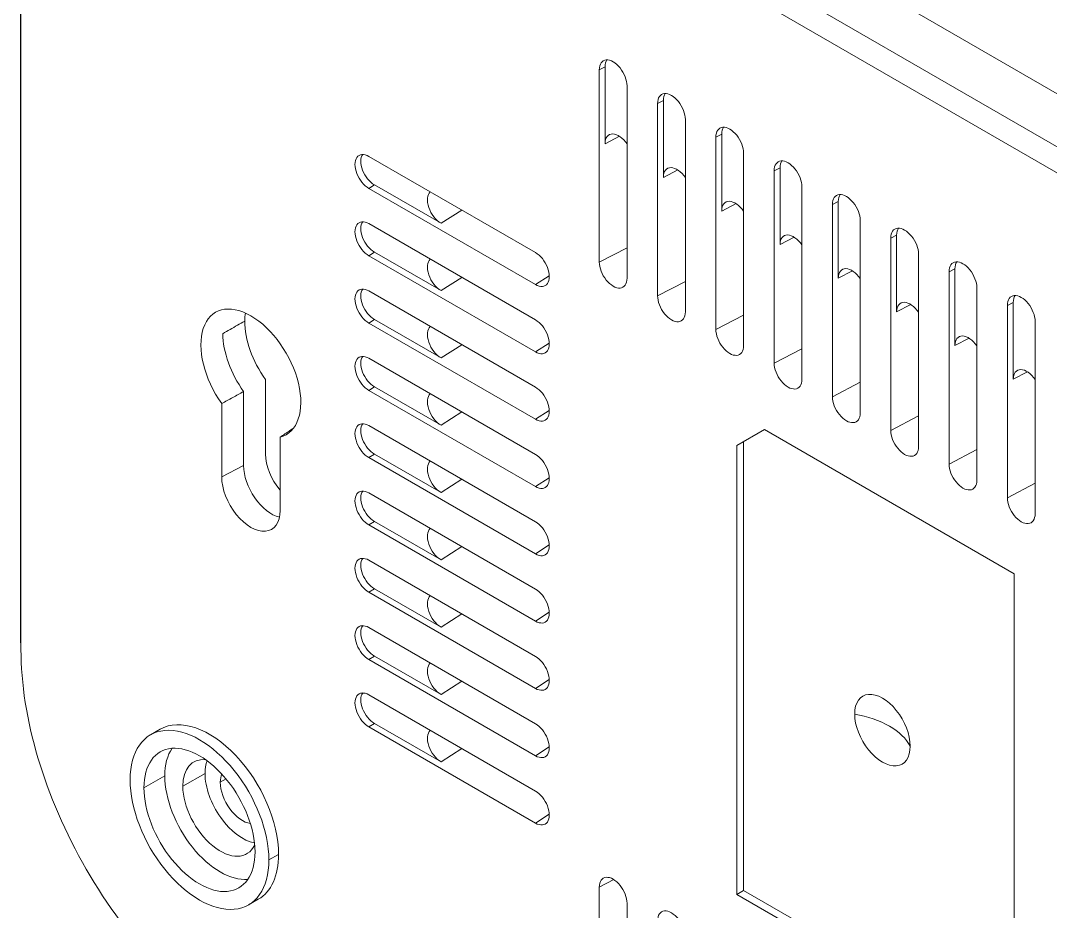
# Model space of a CAD drawing. Header units: millimetres. Extents: x -1304 to 1304, y -904 to 904.
# Drawn here: x -1207.7 to -1155.3, y 224.3 to 269.7 of the extents above; entities that cross this region are included whole.
import ezdxf

# ---------------------------------------------------------------- set-up
doc = ezdxf.new("R2010")
doc.units = ezdxf.units.MM
doc.header["$MEASUREMENT"] = 0
doc.layers.add('layer 1', color=7, linetype='Continuous')

msp = doc.modelspace()

# ---------------------------------------------------------------- linework, layer by layer
at = {"layer": 'layer 1', "color": 155, "lineweight": 18}
for points in [[(-1193.5155, 288.2272), (-1193.5155, 288.2272), (-1129.1688, 251.0766), (-1129.1688, 251.0766)], [(-1131.4319, 249.6787), (-1131.4319, 249.6787), (-1195.7786, 286.8293), (-1195.7786, 286.8293)], [(-1131.9972, 248.6763), (-1131.9972, 248.6763), (-1196.3439, 285.8269), (-1196.3439, 285.8269)], [(-1207.7204, 279.9347), (-1207.7204, 279.9347), (-1207.7204, 238.2934), (-1207.7204, 238.2934)], [(-1207.7003, 279.2703), (-1207.7003, 279.2703), (-1207.7003, 237.629), (-1207.7003, 237.629)], [(-1177.8489, 267.6662), (-1177.9114, 267.5795), (-1177.9443, 267.4587), (-1177.9443, 267.3163)], [(-1178.242, 257.3636), (-1178.242, 257.3636), (-1178.242, 267.1616), (-1178.242, 267.1616)], [(-1177.9443, 267.3163), (-1177.9443, 267.3163), (-1177.9443, 263.3971), (-1177.9443, 263.3971)], [(-1176.8278, 266.3451), (-1176.8278, 266.3451), (-1176.8278, 256.5471), (-1176.8278, 256.5471)], [(-1175.2721, 255.649), (-1175.2721, 255.649), (-1175.2721, 265.4469), (-1175.2721, 265.4469)], [(-1174.8791, 265.9516), (-1174.9415, 265.8649), (-1174.9745, 265.7441), (-1174.9745, 265.6017)], [(-1174.9745, 265.6017), (-1174.9745, 265.6017), (-1174.9745, 261.6825), (-1174.9745, 261.6825)], [(-1173.8579, 264.6304), (-1173.8579, 264.6304), (-1173.8579, 254.8325), (-1173.8579, 254.8325)], [(-1171.9092, 264.2369), (-1171.9717, 264.1502), (-1172.0046, 264.0294), (-1172.0046, 263.887)], [(-1172.0046, 263.887), (-1172.0046, 263.887), (-1172.0046, 259.9678), (-1172.0046, 259.9678)], [(-1172.3023, 253.9343), (-1172.3023, 253.9343), (-1172.3023, 263.7323), (-1172.3023, 263.7323)], [(-1170.8881, 262.9158), (-1170.8881, 262.9158), (-1170.8881, 253.1178), (-1170.8881, 253.1178)], [(-1189.98, 262.7525), (-1189.98, 262.7525), (-1181.4947, 257.8535), (-1181.4947, 257.8535)], [(-1168.9394, 262.5223), (-1169.0018, 262.4356), (-1169.0348, 262.3148), (-1169.0348, 262.1724)], [(-1169.3324, 252.2197), (-1169.3324, 252.2197), (-1169.3324, 262.0176), (-1169.3324, 262.0176)], [(-1169.0348, 262.1724), (-1169.0348, 262.1724), (-1169.0348, 258.2532), (-1169.0348, 258.2532)], [(-1189.6971, 261.2999), (-1189.6971, 261.2999), (-1186.303, 259.3403), (-1186.303, 259.3403)], [(-1181.4947, 256.2205), (-1181.4947, 256.2205), (-1189.98, 261.1195), (-1189.98, 261.1195)], [(-1167.9182, 261.2011), (-1167.9182, 261.2011), (-1167.9182, 251.4032), (-1167.9182, 251.4032)], [(-1165.9695, 260.8076), (-1166.032, 260.7209), (-1166.0649, 260.6001), (-1166.0649, 260.4577)], [(-1166.3626, 250.505), (-1166.3626, 250.505), (-1166.3626, 260.303), (-1166.3626, 260.303)], [(-1166.0649, 260.4577), (-1166.0649, 260.4577), (-1166.0649, 256.5386), (-1166.0649, 256.5386)], [(-1189.98, 259.3232), (-1189.98, 259.3232), (-1181.4947, 254.4242), (-1181.4947, 254.4242)], [(-1164.9484, 259.4865), (-1164.9484, 259.4865), (-1164.9484, 249.6885), (-1164.9484, 249.6885)], [(-1162.9997, 259.093), (-1163.0621, 259.0063), (-1163.0951, 258.8855), (-1163.0951, 258.7431)], [(-1163.0951, 258.7431), (-1163.0951, 258.7431), (-1163.0951, 254.8239), (-1163.0951, 254.8239)], [(-1163.3927, 248.7904), (-1163.3927, 248.7904), (-1163.3927, 258.5884), (-1163.3927, 258.5884)], [(-1181.4947, 252.7912), (-1181.4947, 252.7912), (-1189.98, 257.6902), (-1189.98, 257.6902)], [(-1189.6971, 257.8706), (-1189.6971, 257.8706), (-1186.303, 255.911), (-1186.303, 255.911)], [(-1161.9785, 257.7719), (-1161.9785, 257.7719), (-1161.9785, 247.9739), (-1161.9785, 247.9739)], [(-1160.0298, 257.3783), (-1160.0923, 257.2916), (-1160.1252, 257.1708), (-1160.1252, 257.0284)], [(-1160.4229, 247.0757), (-1160.4229, 247.0757), (-1160.4229, 256.8737), (-1160.4229, 256.8737)], [(-1160.1252, 257.0284), (-1160.1252, 257.0284), (-1160.1252, 253.1093), (-1160.1252, 253.1093)], [(-1159.0087, 256.0572), (-1159.0087, 256.0572), (-1159.0087, 246.2593), (-1159.0087, 246.2593)], [(-1189.98, 255.8939), (-1189.98, 255.8939), (-1181.4947, 250.9949), (-1181.4947, 250.9949)], [(-1157.06, 255.6637), (-1157.1224, 255.577), (-1157.1554, 255.4562), (-1157.1554, 255.3138)], [(-1157.4531, 245.3611), (-1157.4531, 245.3611), (-1157.4531, 255.1591), (-1157.4531, 255.1591)], [(-1157.1554, 255.3138), (-1157.1554, 255.3138), (-1157.1554, 251.3946), (-1157.1554, 251.3946)], [(-1196.2688, 254.7716), (-1196.2898, 254.6417), (-1196.3013, 254.5047), (-1196.3032, 254.3618)], [(-1189.6971, 254.4413), (-1189.6971, 254.4413), (-1186.303, 252.4817), (-1186.303, 252.4817)], [(-1196.3032, 254.3618), (-1196.3156, 253.4256), (-1195.9174, 252.308), (-1195.2428, 251.3862)], [(-1181.4947, 249.3619), (-1181.4947, 249.3619), (-1189.98, 254.2609), (-1189.98, 254.2609)], [(-1156.0388, 254.3426), (-1156.0388, 254.3426), (-1156.0388, 244.5446), (-1156.0388, 244.5446)], [(-1197.4196, 253.7175), (-1197.4136, 252.7841), (-1197.0185, 251.6868), (-1196.359, 250.7722)], [(-1189.98, 252.4646), (-1189.98, 252.4646), (-1181.4947, 247.5656), (-1181.4947, 247.5656)], [(-1195.2428, 251.3862), (-1195.2428, 251.3862), (-1195.2428, 247.5831), (-1195.2428, 247.5831)], [(-1196.359, 250.7722), (-1196.359, 250.7722), (-1196.359, 247.0028), (-1196.359, 247.0028)], [(-1181.4947, 245.9327), (-1181.4947, 245.9327), (-1189.98, 250.8316), (-1189.98, 250.8316)], [(-1189.6971, 251.012), (-1189.6971, 251.012), (-1186.303, 249.0525), (-1186.303, 249.0525)], [(-1197.4753, 250.1588), (-1197.4753, 250.1588), (-1197.4753, 246.4226), (-1197.4753, 246.4226)], [(-1189.98, 249.0353), (-1189.98, 249.0353), (-1181.4947, 244.1364), (-1181.4947, 244.1364)], [(-1171.2416, 248.0147), (-1171.2416, 248.0147), (-1169.8274, 248.8312), (-1169.8274, 248.8312)], [(-1157.0995, 241.4827), (-1157.0995, 241.4827), (-1169.8274, 248.8312), (-1169.8274, 248.8312)], [(-1194.5054, 244.7079), (-1194.5054, 244.7079), (-1194.5054, 248.4442), (-1194.5054, 248.4442)], [(-1170.8881, 248.2188), (-1170.8881, 248.2188), (-1170.8881, 225.3569), (-1170.8881, 225.3569)], [(-1171.2416, 248.0147), (-1171.2416, 248.0147), (-1171.2416, 225.1528), (-1171.2416, 225.1528)], [(-1195.2428, 247.5831), (-1195.2428, 246.9925), (-1194.9587, 246.2868), (-1194.5054, 245.7516)], [(-1181.4947, 242.5034), (-1181.4947, 242.5034), (-1189.98, 247.4023), (-1189.98, 247.4023)], [(-1189.6971, 247.5828), (-1189.6971, 247.5828), (-1186.303, 245.6232), (-1186.303, 245.6232)], [(-1189.98, 245.6061), (-1189.98, 245.6061), (-1181.4947, 240.7071), (-1181.4947, 240.7071)], [(-1181.4947, 239.0741), (-1181.4947, 239.0741), (-1189.98, 243.9731), (-1189.98, 243.9731)], [(-1189.6971, 244.1535), (-1189.6971, 244.1535), (-1186.303, 242.1939), (-1186.303, 242.1939)], [(-1189.98, 242.1768), (-1189.98, 242.1768), (-1181.4947, 237.2778), (-1181.4947, 237.2778)], [(-1157.0995, 216.9878), (-1157.0995, 216.9878), (-1157.0995, 241.4827), (-1157.0995, 241.4827)], [(-1181.4947, 235.6448), (-1181.4947, 235.6448), (-1189.98, 240.5438), (-1189.98, 240.5438)], [(-1189.6971, 240.7242), (-1189.6971, 240.7242), (-1186.303, 238.7646), (-1186.303, 238.7646)], [(-1189.98, 238.7475), (-1189.98, 238.7475), (-1181.4947, 233.8485), (-1181.4947, 233.8485)], [(-1207.7204, 238.2934), (-1207.7204, 238.127), (-1207.7178, 237.9591), (-1207.7125, 237.7898)], [(-1207.7125, 237.7899), (-1207.7125, 237.7899), (-1207.6928, 237.1502), (-1207.6928, 237.1502)], [(-1189.6971, 237.2949), (-1189.6971, 237.2949), (-1186.303, 235.3353), (-1186.303, 235.3353)], [(-1181.4947, 232.2155), (-1181.4947, 232.2155), (-1189.98, 237.1145), (-1189.98, 237.1145)], [(-1189.98, 235.3182), (-1189.98, 235.3182), (-1181.4947, 230.4192), (-1181.4947, 230.4192)], [(-1200.6117, 233.5654), (-1200.6117, 233.5654), (-1201.1067, 233.2797), (-1201.1067, 233.2797)], [(-1181.4947, 228.7862), (-1181.4947, 228.7862), (-1189.98, 233.6852), (-1189.98, 233.6852)], [(-1189.6971, 233.8656), (-1189.6971, 233.8656), (-1186.303, 231.906), (-1186.303, 231.906)], [(-1200.0047, 232.5958), (-1200.247, 232.2437), (-1200.3744, 231.7609), (-1200.3744, 231.1949)], [(-1198.3054, 232.023), (-1199.0034, 232.0766), (-1199.4552, 231.5427), (-1199.4552, 230.6642)], [(-1198.2236, 231.9643), (-1198.29, 231.7755), (-1198.3238, 231.557), (-1198.3238, 231.3174)], [(-1197.4732, 231.2874), (-1197.5213, 231.1678), (-1197.546, 231.0258), (-1197.546, 230.8683)], [(-1195.6117, 224.9052), (-1194.9487, 225.288), (-1194.5762, 226.1113), (-1194.5762, 227.1941)], [(-1178.242, 215.7223), (-1178.242, 215.7223), (-1178.242, 225.5202), (-1178.242, 225.5202)], [(-1171.2416, 225.1528), (-1171.2416, 225.1528), (-1170.8881, 225.3569), (-1170.8881, 225.3569)], [(-1171.2416, 225.1528), (-1171.2416, 225.1528), (-1157.0995, 216.9878), (-1157.0995, 216.9878)], [(-1170.8881, 225.3569), (-1170.8881, 225.3569), (-1157.0995, 217.3961), (-1157.0995, 217.3961)], [(-1196.1067, 224.6194), (-1196.1067, 224.6194), (-1195.6117, 224.9052), (-1195.6117, 224.9052)], [(-1176.8278, 224.7037), (-1176.8278, 224.7037), (-1176.8278, 214.9058), (-1176.8278, 214.9058)]]:
    msp.add_open_spline(points, degree=3, dxfattribs=at)
for points, knots in [([(-1176.8278, 266.3451), (-1176.8278, 266.6368), (-1176.9626, 266.9841), (-1177.1813, 267.2563), (-1177.4001, 267.5285), (-1177.6697, 267.6841), (-1177.8884, 267.6645), (-1178.1072, 267.645), (-1178.242, 267.4533), (-1178.242, 267.1616)], [0, 0, 0, 0, 0.3333333, 0.3333333, 0.3333333, 0.6666667, 0.6666667, 0.6666667, 1, 1, 1, 1]), ([(-1173.8579, 264.6304), (-1173.8579, 264.9221), (-1173.9927, 265.2695), (-1174.2115, 265.5417), (-1174.4303, 265.8138), (-1174.6998, 265.9694), (-1174.9186, 265.9499), (-1175.1374, 265.9304), (-1175.2721, 265.7386), (-1175.2721, 265.4469)], [0, 0, 0, 0, 0.3333333, 0.3333333, 0.3333333, 0.6666667, 0.6666667, 0.6666667, 1, 1, 1, 1]), ([(-1176.8278, 263.3842), (-1177.0366, 263.6917), (-1177.3194, 263.8884), (-1177.5566, 263.8911), (-1177.7939, 263.8939), (-1177.9443, 263.7022), (-1177.9443, 263.3971)], [0, 0, 0, 0, 0.5, 0.5, 0.5, 1, 1, 1, 1]), ([(-1170.8881, 262.9158), (-1170.8881, 263.2075), (-1171.0229, 263.5548), (-1171.2416, 263.827), (-1171.4604, 264.0992), (-1171.73, 264.2548), (-1171.9487, 264.2353), (-1172.1675, 264.2157), (-1172.3023, 264.024), (-1172.3023, 263.7323)], [0, 0, 0, 0, 0.3333333, 0.3333333, 0.3333333, 0.6666667, 0.6666667, 0.6666667, 1, 1, 1, 1]), ([(-1189.98, 262.7525), (-1190.2326, 262.8983), (-1190.466, 262.8775), (-1190.5923, 262.6978), (-1190.7186, 262.5181), (-1190.7186, 262.2068), (-1190.5923, 261.8813), (-1190.466, 261.5557), (-1190.2326, 261.2653), (-1189.98, 261.1195)], [0, 0, 0, 0, 0.3333333, 0.3333333, 0.3333333, 0.6666667, 0.6666667, 0.6666667, 1, 1, 1, 1]), ([(-1190.294, 262.8489), (-1190.4198, 262.6743), (-1190.4213, 262.3692), (-1190.298, 262.0491), (-1190.1747, 261.7291), (-1189.9454, 261.4432), (-1189.6971, 261.2999)], [0, 0, 0, 0, 0.5, 0.5, 0.5, 1, 1, 1, 1]), ([(-1167.9182, 261.2011), (-1167.9182, 261.4928), (-1168.053, 261.8402), (-1168.2718, 262.1124), (-1168.4906, 262.3845), (-1168.7601, 262.5402), (-1168.9789, 262.5206), (-1169.1977, 262.5011), (-1169.3324, 262.3093), (-1169.3324, 262.0176)], [0, 0, 0, 0, 0.3333333, 0.3333333, 0.3333333, 0.6666667, 0.6666667, 0.6666667, 1, 1, 1, 1]), ([(-1173.8579, 261.6695), (-1174.0667, 261.9771), (-1174.3495, 262.1737), (-1174.5868, 262.1765), (-1174.8241, 262.1792), (-1174.9745, 261.9876), (-1174.9745, 261.6825)], [0, 0, 0, 0, 0.5, 0.5, 0.5, 1, 1, 1, 1]), ([(-1186.8501, 260.9454), (-1187.012, 260.7978), (-1187.0409, 260.488), (-1186.9247, 260.1469), (-1186.8084, 259.8058), (-1186.5672, 259.4929), (-1186.303, 259.3403)], [0, 0, 0, 0, 0.5, 0.5, 0.5, 1, 1, 1, 1]), ([(-1164.9484, 259.4865), (-1164.9484, 259.7782), (-1165.0832, 260.1256), (-1165.3019, 260.3977), (-1165.5207, 260.6699), (-1165.7903, 260.8255), (-1166.009, 260.806), (-1166.2278, 260.7864), (-1166.3626, 260.5947), (-1166.3626, 260.303)], [0, 0, 0, 0, 0.3333333, 0.3333333, 0.3333333, 0.6666667, 0.6666667, 0.6666667, 1, 1, 1, 1]), ([(-1170.8881, 259.9549), (-1171.0969, 260.2624), (-1171.3797, 260.4591), (-1171.6169, 260.4619), (-1171.8542, 260.4646), (-1172.0046, 260.2729), (-1172.0046, 259.9678)], [0, 0, 0, 0, 0.5, 0.5, 0.5, 1, 1, 1, 1]), ([(-1189.98, 259.3232), (-1190.2326, 259.4691), (-1190.466, 259.4482), (-1190.5923, 259.2685), (-1190.7186, 259.0888), (-1190.7186, 258.7776), (-1190.5923, 258.452), (-1190.466, 258.1265), (-1190.2326, 257.8361), (-1189.98, 257.6902)], [0, 0, 0, 0, 0.3333333, 0.3333333, 0.3333333, 0.6666667, 0.6666667, 0.6666667, 1, 1, 1, 1]), ([(-1190.294, 259.4196), (-1190.4198, 259.245), (-1190.4213, 258.9399), (-1190.298, 258.6199), (-1190.1747, 258.2998), (-1189.9454, 258.014), (-1189.6971, 257.8706)], [0, 0, 0, 0, 0.5, 0.5, 0.5, 1, 1, 1, 1]), ([(-1167.9182, 258.2402), (-1168.127, 258.5478), (-1168.4098, 258.7445), (-1168.6471, 258.7472), (-1168.8844, 258.75), (-1169.0348, 258.5583), (-1169.0348, 258.2532)], [0, 0, 0, 0, 0.5, 0.5, 0.5, 1, 1, 1, 1]), ([(-1161.9785, 257.7719), (-1161.9785, 258.0636), (-1162.1133, 258.4109), (-1162.3321, 258.6831), (-1162.5509, 258.9553), (-1162.8204, 259.1109), (-1163.0392, 259.0913), (-1163.258, 259.0718), (-1163.3927, 258.8801), (-1163.3927, 258.5884)], [0, 0, 0, 0, 0.3333333, 0.3333333, 0.3333333, 0.6666667, 0.6666667, 0.6666667, 1, 1, 1, 1]), ([(-1181.4947, 256.2205), (-1181.2421, 256.0747), (-1181.0086, 256.0955), (-1180.8823, 256.2752), (-1180.756, 256.4549), (-1180.756, 256.7662), (-1180.8823, 257.0917), (-1181.0086, 257.4173), (-1181.2421, 257.7077), (-1181.4947, 257.8535)], [0, 0, 0, 0, 0.3333333, 0.3333333, 0.3333333, 0.6666667, 0.6666667, 0.6666667, 1, 1, 1, 1]), ([(-1186.8501, 257.5161), (-1187.012, 257.3685), (-1187.0409, 257.0587), (-1186.9247, 256.7176), (-1186.8084, 256.3765), (-1186.5672, 256.0636), (-1186.303, 255.911)], [0, 0, 0, 0, 0.5, 0.5, 0.5, 1, 1, 1, 1]), ([(-1178.242, 257.3636), (-1178.242, 257.0719), (-1178.1072, 256.7245), (-1177.8884, 256.4524), (-1177.6697, 256.1802), (-1177.4001, 256.0246), (-1177.1813, 256.0441), (-1176.9626, 256.0637), (-1176.8278, 256.2554), (-1176.8278, 256.5471)], [0, 0, 0, 0, 0.3333333, 0.3333333, 0.3333333, 0.6666667, 0.6666667, 0.6666667, 1, 1, 1, 1]), ([(-1159.0087, 256.0572), (-1159.0087, 256.3489), (-1159.1435, 256.6963), (-1159.3622, 256.9684), (-1159.581, 257.2406), (-1159.8506, 257.3962), (-1160.0693, 257.3767), (-1160.2881, 257.3571), (-1160.4229, 257.1654), (-1160.4229, 256.8737)], [0, 0, 0, 0, 0.3333333, 0.3333333, 0.3333333, 0.6666667, 0.6666667, 0.6666667, 1, 1, 1, 1]), ([(-1164.9484, 256.5256), (-1165.1572, 256.8331), (-1165.44, 257.0298), (-1165.6772, 257.0326), (-1165.9145, 257.0353), (-1166.0649, 256.8437), (-1166.0649, 256.5386)], [0, 0, 0, 0, 0.5, 0.5, 0.5, 1, 1, 1, 1]), ([(-1189.98, 255.8939), (-1190.2326, 256.0398), (-1190.466, 256.0189), (-1190.5923, 255.8392), (-1190.7186, 255.6595), (-1190.7186, 255.3483), (-1190.5923, 255.0227), (-1190.466, 254.6972), (-1190.2326, 254.4068), (-1189.98, 254.2609)], [0, 0, 0, 0, 0.3333333, 0.3333333, 0.3333333, 0.6666667, 0.6666667, 0.6666667, 1, 1, 1, 1]), ([(-1190.294, 255.9903), (-1190.4198, 255.8157), (-1190.4213, 255.5106), (-1190.298, 255.1906), (-1190.1747, 254.8706), (-1189.9454, 254.5847), (-1189.6971, 254.4413)], [0, 0, 0, 0, 0.5, 0.5, 0.5, 1, 1, 1, 1]), ([(-1175.2721, 255.649), (-1175.2721, 255.3573), (-1175.1374, 255.0099), (-1174.9186, 254.7377), (-1174.6998, 254.4656), (-1174.4303, 254.3099), (-1174.2115, 254.3295), (-1173.9927, 254.349), (-1173.8579, 254.5408), (-1173.8579, 254.8325)], [0, 0, 0, 0, 0.3333333, 0.3333333, 0.3333333, 0.6666667, 0.6666667, 0.6666667, 1, 1, 1, 1]), ([(-1156.0388, 254.3426), (-1156.0388, 254.6343), (-1156.1736, 254.9816), (-1156.3924, 255.2538), (-1156.6112, 255.526), (-1156.8807, 255.6816), (-1157.0995, 255.662), (-1157.3183, 255.6425), (-1157.4531, 255.4508), (-1157.4531, 255.1591)], [0, 0, 0, 0, 0.3333333, 0.3333333, 0.3333333, 0.6666667, 0.6666667, 0.6666667, 1, 1, 1, 1]), ([(-1194.5054, 248.4442), (-1193.6076, 248.6704), (-1193.2285, 249.78), (-1193.5672, 251.1906), (-1193.9059, 252.6011), (-1194.885, 253.9901), (-1195.9904, 254.6283), (-1197.0958, 255.2665), (-1198.0748, 255.0081), (-1198.4135, 253.9886), (-1198.7522, 252.9691), (-1198.3731, 251.4217), (-1197.4753, 250.1588)], [0, 0, 0, 0, 0.25, 0.25, 0.25, 0.5, 0.5, 0.5, 0.75, 0.75, 0.75, 1, 1, 1, 1]), ([(-1161.9785, 254.811), (-1162.1873, 255.1185), (-1162.4701, 255.3152), (-1162.7074, 255.3179), (-1162.9447, 255.3207), (-1163.0951, 255.129), (-1163.0951, 254.8239)], [0, 0, 0, 0, 0.5, 0.5, 0.5, 1, 1, 1, 1]), ([(-1196.3032, 254.3618), (-1196.4261, 254.291), (-1196.5493, 254.2199), (-1196.673, 254.1486), (-1196.7966, 254.0772), (-1196.9207, 254.0056), (-1197.0451, 253.9338), (-1197.1696, 253.8619), (-1197.2944, 253.7898), (-1197.4196, 253.7175)], [0, 0, 0, 0, 0.3333333, 0.3333333, 0.3333333, 0.6666667, 0.6666667, 0.6666667, 1, 1, 1, 1]), ([(-1186.8501, 254.0868), (-1187.012, 253.9392), (-1187.0409, 253.6294), (-1186.9247, 253.2883), (-1186.8084, 252.9472), (-1186.5672, 252.6343), (-1186.303, 252.4817)], [0, 0, 0, 0, 0.5, 0.5, 0.5, 1, 1, 1, 1]), ([(-1181.4947, 252.7912), (-1181.2421, 252.6454), (-1181.0086, 252.6662), (-1180.8823, 252.8459), (-1180.756, 253.0256), (-1180.756, 253.3369), (-1180.8823, 253.6624), (-1181.0086, 253.988), (-1181.2421, 254.2784), (-1181.4947, 254.4242)], [0, 0, 0, 0, 0.3333333, 0.3333333, 0.3333333, 0.6666667, 0.6666667, 0.6666667, 1, 1, 1, 1]), ([(-1172.3023, 253.9343), (-1172.3023, 253.6426), (-1172.1675, 253.2953), (-1171.9487, 253.0231), (-1171.73, 252.7509), (-1171.4604, 252.5953), (-1171.2416, 252.6148), (-1171.0229, 252.6344), (-1170.8881, 252.8261), (-1170.8881, 253.1178)], [0, 0, 0, 0, 0.3333333, 0.3333333, 0.3333333, 0.6666667, 0.6666667, 0.6666667, 1, 1, 1, 1]), ([(-1159.0087, 253.0963), (-1159.2175, 253.4038), (-1159.5003, 253.6005), (-1159.7375, 253.6033), (-1159.9748, 253.606), (-1160.1252, 253.4144), (-1160.1252, 253.1093)], [0, 0, 0, 0, 0.5, 0.5, 0.5, 1, 1, 1, 1]), ([(-1189.98, 252.4646), (-1190.2326, 252.6105), (-1190.466, 252.5896), (-1190.5923, 252.4099), (-1190.7186, 252.2302), (-1190.7186, 251.919), (-1190.5923, 251.5934), (-1190.466, 251.2679), (-1190.2326, 250.9775), (-1189.98, 250.8316)], [0, 0, 0, 0, 0.3333333, 0.3333333, 0.3333333, 0.6666667, 0.6666667, 0.6666667, 1, 1, 1, 1]), ([(-1190.294, 252.561), (-1190.4198, 252.3864), (-1190.4213, 252.0813), (-1190.298, 251.7613), (-1190.1747, 251.4413), (-1189.9454, 251.1554), (-1189.6971, 251.012)], [0, 0, 0, 0, 0.5, 0.5, 0.5, 1, 1, 1, 1]), ([(-1169.3324, 252.2197), (-1169.3324, 251.928), (-1169.1977, 251.5806), (-1168.9789, 251.3084), (-1168.7601, 251.0363), (-1168.4906, 250.8807), (-1168.2718, 250.9002), (-1168.053, 250.9197), (-1167.9182, 251.1115), (-1167.9182, 251.4032)], [0, 0, 0, 0, 0.3333333, 0.3333333, 0.3333333, 0.6666667, 0.6666667, 0.6666667, 1, 1, 1, 1]), ([(-1156.0389, 251.3817), (-1156.2476, 251.6892), (-1156.5304, 251.8859), (-1156.7677, 251.8886), (-1157.005, 251.8914), (-1157.1554, 251.6997), (-1157.1554, 251.3946)], [0, 0, 0, 0, 0.5, 0.5, 0.5, 1, 1, 1, 1]), ([(-1197.4753, 250.1588), (-1197.2881, 250.2617), (-1197.1014, 250.3642), (-1196.9154, 250.4664), (-1196.7294, 250.5687), (-1196.5439, 250.6706), (-1196.359, 250.7722)], [0, 0, 0, 0, 0.5, 0.5, 0.5, 1, 1, 1, 1]), ([(-1181.4947, 249.3619), (-1181.2421, 249.2161), (-1181.0086, 249.2369), (-1180.8823, 249.4166), (-1180.756, 249.5963), (-1180.756, 249.9076), (-1180.8823, 250.2331), (-1181.0086, 250.5587), (-1181.2421, 250.8491), (-1181.4947, 250.9949)], [0, 0, 0, 0, 0.3333333, 0.3333333, 0.3333333, 0.6666667, 0.6666667, 0.6666667, 1, 1, 1, 1]), ([(-1186.8501, 250.6576), (-1187.012, 250.51), (-1187.0409, 250.2002), (-1186.9247, 249.859), (-1186.8084, 249.5179), (-1186.5672, 249.205), (-1186.303, 249.0525)], [0, 0, 0, 0, 0.5, 0.5, 0.5, 1, 1, 1, 1]), ([(-1166.3626, 250.505), (-1166.3626, 250.2133), (-1166.2278, 249.866), (-1166.009, 249.5938), (-1165.7903, 249.3216), (-1165.5207, 249.166), (-1165.3019, 249.1856), (-1165.0832, 249.2051), (-1164.9484, 249.3968), (-1164.9484, 249.6885)], [0, 0, 0, 0, 0.3333333, 0.3333333, 0.3333333, 0.6666667, 0.6666667, 0.6666667, 1, 1, 1, 1]), ([(-1194.5054, 248.4442), (-1194.3369, 248.5578), (-1194.1688, 248.6711), (-1194.0013, 248.784), (-1193.9389, 248.826), (-1193.8767, 248.868), (-1193.8144, 248.91)], [0, 0, 0, 0, 0.5, 0.5, 0.5, 1, 1, 1, 1]), ([(-1189.98, 249.0353), (-1190.2326, 249.1812), (-1190.466, 249.1603), (-1190.5923, 248.9806), (-1190.7186, 248.8009), (-1190.7186, 248.4897), (-1190.5923, 248.1641), (-1190.466, 247.8386), (-1190.2326, 247.5482), (-1189.98, 247.4023)], [0, 0, 0, 0, 0.3333333, 0.3333333, 0.3333333, 0.6666667, 0.6666667, 0.6666667, 1, 1, 1, 1]), ([(-1190.294, 249.1317), (-1190.4198, 248.9572), (-1190.4213, 248.652), (-1190.298, 248.332), (-1190.1747, 248.012), (-1189.9454, 247.7261), (-1189.6971, 247.5828)], [0, 0, 0, 0, 0.5, 0.5, 0.5, 1, 1, 1, 1]), ([(-1163.3927, 248.7904), (-1163.3927, 248.4987), (-1163.258, 248.1513), (-1163.0392, 247.8792), (-1162.8204, 247.607), (-1162.5509, 247.4514), (-1162.3321, 247.4709), (-1162.1133, 247.4905), (-1161.9785, 247.6822), (-1161.9785, 247.9739)], [0, 0, 0, 0, 0.3333333, 0.3333333, 0.3333333, 0.6666667, 0.6666667, 0.6666667, 1, 1, 1, 1]), ([(-1186.8501, 247.2283), (-1187.012, 247.0807), (-1187.0409, 246.7709), (-1186.9247, 246.4298), (-1186.8084, 246.0887), (-1186.5672, 245.7757), (-1186.303, 245.6232)], [0, 0, 0, 0, 0.5, 0.5, 0.5, 1, 1, 1, 1]), ([(-1181.4947, 245.9327), (-1181.2421, 245.7868), (-1181.0086, 245.8077), (-1180.8823, 245.9873), (-1180.756, 246.167), (-1180.756, 246.4783), (-1180.8823, 246.8038), (-1181.0086, 247.1294), (-1181.2421, 247.4198), (-1181.4947, 247.5656)], [0, 0, 0, 0, 0.3333333, 0.3333333, 0.3333333, 0.6666667, 0.6666667, 0.6666667, 1, 1, 1, 1]), ([(-1196.359, 247.0028), (-1196.359, 246.4854), (-1196.1489, 245.8765), (-1195.7913, 245.3581), (-1195.4337, 244.8398), (-1194.9702, 244.4719), (-1194.5391, 244.3645)], [0, 0, 0, 0, 0.5, 0.5, 0.5, 1, 1, 1, 1]), ([(-1160.4229, 247.0757), (-1160.4229, 246.784), (-1160.2881, 246.4367), (-1160.0693, 246.1645), (-1159.8506, 245.8924), (-1159.581, 245.7367), (-1159.3622, 245.7563), (-1159.1435, 245.7758), (-1159.0087, 245.9675), (-1159.0087, 246.2593)], [0, 0, 0, 0, 0.3333333, 0.3333333, 0.3333333, 0.6666667, 0.6666667, 0.6666667, 1, 1, 1, 1]), ([(-1197.4753, 246.4226), (-1197.4753, 245.81), (-1197.1923, 245.0805), (-1196.7328, 244.509), (-1196.2734, 243.9374), (-1195.7073, 243.6106), (-1195.2479, 243.6516), (-1194.7885, 243.6927), (-1194.5054, 244.0953), (-1194.5054, 244.7079)], [0, 0, 0, 0, 0.3333333, 0.3333333, 0.3333333, 0.6666667, 0.6666667, 0.6666667, 1, 1, 1, 1]), ([(-1189.98, 245.6061), (-1190.2326, 245.7519), (-1190.466, 245.7311), (-1190.5923, 245.5514), (-1190.7186, 245.3717), (-1190.7186, 245.0604), (-1190.5923, 244.7349), (-1190.466, 244.4093), (-1190.2326, 244.1189), (-1189.98, 243.9731)], [0, 0, 0, 0, 0.3333333, 0.3333333, 0.3333333, 0.6666667, 0.6666667, 0.6666667, 1, 1, 1, 1]), ([(-1190.294, 245.7024), (-1190.4198, 245.5279), (-1190.4213, 245.2227), (-1190.298, 244.9027), (-1190.1747, 244.5827), (-1189.9454, 244.2968), (-1189.6971, 244.1535)], [0, 0, 0, 0, 0.5, 0.5, 0.5, 1, 1, 1, 1]), ([(-1157.4531, 245.3611), (-1157.4531, 245.0694), (-1157.3183, 244.722), (-1157.0995, 244.4499), (-1156.8807, 244.1777), (-1156.6112, 244.0221), (-1156.3924, 244.0416), (-1156.1736, 244.0612), (-1156.0388, 244.2529), (-1156.0388, 244.5446)], [0, 0, 0, 0, 0.3333333, 0.3333333, 0.3333333, 0.6666667, 0.6666667, 0.6666667, 1, 1, 1, 1]), ([(-1181.4947, 242.5034), (-1181.2421, 242.3575), (-1181.0086, 242.3784), (-1180.8823, 242.5581), (-1180.756, 242.7378), (-1180.756, 243.049), (-1180.8823, 243.3746), (-1181.0086, 243.7001), (-1181.2421, 243.9905), (-1181.4947, 244.1364)], [0, 0, 0, 0, 0.3333333, 0.3333333, 0.3333333, 0.6666667, 0.6666667, 0.6666667, 1, 1, 1, 1]), ([(-1186.8501, 243.799), (-1187.012, 243.6514), (-1187.0409, 243.3416), (-1186.9247, 243.0005), (-1186.8084, 242.6594), (-1186.5672, 242.3464), (-1186.303, 242.1939)], [0, 0, 0, 0, 0.5, 0.5, 0.5, 1, 1, 1, 1]), ([(-1189.98, 242.1768), (-1190.2326, 242.3226), (-1190.466, 242.3018), (-1190.5923, 242.1221), (-1190.7186, 241.9424), (-1190.7186, 241.6311), (-1190.5923, 241.3056), (-1190.466, 240.98), (-1190.2326, 240.6896), (-1189.98, 240.5438)], [0, 0, 0, 0, 0.3333333, 0.3333333, 0.3333333, 0.6666667, 0.6666667, 0.6666667, 1, 1, 1, 1]), ([(-1190.294, 242.2731), (-1190.4198, 242.0986), (-1190.4213, 241.7934), (-1190.298, 241.4734), (-1190.1747, 241.1534), (-1189.9454, 240.8675), (-1189.6971, 240.7242)], [0, 0, 0, 0, 0.5, 0.5, 0.5, 1, 1, 1, 1]), ([(-1186.8501, 240.3697), (-1187.012, 240.2221), (-1187.0409, 239.9123), (-1186.9247, 239.5712), (-1186.8084, 239.2301), (-1186.5672, 238.9172), (-1186.303, 238.7646)], [0, 0, 0, 0, 0.5, 0.5, 0.5, 1, 1, 1, 1]), ([(-1181.4947, 239.0741), (-1181.2421, 238.9282), (-1181.0086, 238.9491), (-1180.8823, 239.1288), (-1180.756, 239.3085), (-1180.756, 239.6197), (-1180.8823, 239.9453), (-1181.0086, 240.2708), (-1181.2421, 240.5612), (-1181.4947, 240.7071)], [0, 0, 0, 0, 0.3333333, 0.3333333, 0.3333333, 0.6666667, 0.6666667, 0.6666667, 1, 1, 1, 1]), ([(-1189.98, 238.7475), (-1190.2326, 238.8933), (-1190.466, 238.8725), (-1190.5923, 238.6928), (-1190.7186, 238.5131), (-1190.7186, 238.2018), (-1190.5923, 237.8763), (-1190.466, 237.5507), (-1190.2326, 237.2603), (-1189.98, 237.1145)], [0, 0, 0, 0, 0.3333333, 0.3333333, 0.3333333, 0.6666667, 0.6666667, 0.6666667, 1, 1, 1, 1]), ([(-1190.294, 238.8439), (-1190.4198, 238.6693), (-1190.4213, 238.3642), (-1190.298, 238.0441), (-1190.1747, 237.7241), (-1189.9454, 237.4382), (-1189.6971, 237.2949)], [0, 0, 0, 0, 0.5, 0.5, 0.5, 1, 1, 1, 1]), ([(-1207.7003, 237.629), (-1207.7003, 234.1512), (-1206.5038, 230.125), (-1204.3741, 226.4362), (-1202.2443, 222.7474), (-1199.3558, 219.6981), (-1196.3439, 217.9592)], [0, 0, 0, 0, 0.5, 0.5, 0.5, 1, 1, 1, 1]), ([(-1181.4947, 235.6448), (-1181.2421, 235.4989), (-1181.0086, 235.5198), (-1180.8823, 235.6995), (-1180.756, 235.8792), (-1180.756, 236.1904), (-1180.8823, 236.516), (-1181.0086, 236.8415), (-1181.2421, 237.1319), (-1181.4947, 237.2778)], [0, 0, 0, 0, 0.3333333, 0.3333333, 0.3333333, 0.6666667, 0.6666667, 0.6666667, 1, 1, 1, 1]), ([(-1186.8501, 236.9404), (-1187.012, 236.7928), (-1187.0409, 236.483), (-1186.9247, 236.1419), (-1186.8084, 235.8008), (-1186.5672, 235.4879), (-1186.303, 235.3353)], [0, 0, 0, 0, 0.5, 0.5, 0.5, 1, 1, 1, 1]), ([(-1189.98, 235.3182), (-1190.2326, 235.4641), (-1190.466, 235.4432), (-1190.5923, 235.2635), (-1190.7186, 235.0838), (-1190.7186, 234.7726), (-1190.5923, 234.447), (-1190.466, 234.1215), (-1190.2326, 233.8311), (-1189.98, 233.6852)], [0, 0, 0, 0, 0.3333333, 0.3333333, 0.3333333, 0.6666667, 0.6666667, 0.6666667, 1, 1, 1, 1]), ([(-1190.294, 235.4146), (-1190.4198, 235.24), (-1190.4213, 234.9349), (-1190.298, 234.6149), (-1190.1747, 234.2948), (-1189.9454, 234.009), (-1189.6971, 233.8656)], [0, 0, 0, 0, 0.5, 0.5, 0.5, 1, 1, 1, 1]), ([(-1162.4028, 232.7054), (-1162.4028, 233.2888), (-1162.6723, 233.9835), (-1163.1099, 234.5279), (-1163.5475, 235.0722), (-1164.0866, 235.3834), (-1164.5241, 235.3444), (-1164.9617, 235.3053), (-1165.2312, 234.9218), (-1165.2312, 234.3384)], [0, 0, 0, 0, 0.3333333, 0.3333333, 0.3333333, 0.6666667, 0.6666667, 0.6666667, 1, 1, 1, 1]), ([(-1194.5762, 227.1941), (-1194.5762, 228.8453), (-1195.4376, 230.8312), (-1196.7587, 232.2259), (-1198.0798, 233.6205), (-1199.6005, 234.1492), (-1200.6117, 233.5654)], [0, 0, 0, 0, 0.5, 0.5, 0.5, 1, 1, 1, 1]), ([(-1165.2312, 234.3384), (-1165.2312, 233.755), (-1164.9617, 233.0603), (-1164.5241, 232.5159), (-1164.0866, 231.9716), (-1163.5475, 231.6604), (-1163.1099, 231.6994), (-1162.6723, 231.7385), (-1162.4028, 232.122), (-1162.4028, 232.7054)], [0, 0, 0, 0, 0.3333333, 0.3333333, 0.3333333, 0.6666667, 0.6666667, 0.6666667, 1, 1, 1, 1]), ([(-1195.0711, 226.9083), (-1195.0711, 228.3668), (-1195.745, 230.1036), (-1196.8389, 231.4644), (-1197.9328, 232.8253), (-1199.2805, 233.6034), (-1200.3744, 233.5057), (-1201.4683, 233.408), (-1202.1422, 232.4493), (-1202.1422, 230.9908)], [0, 0, 0, 0, 0.3333333, 0.3333333, 0.3333333, 0.6666667, 0.6666667, 0.6666667, 1, 1, 1, 1]), ([(-1186.8501, 233.5111), (-1187.012, 233.3635), (-1187.0409, 233.0537), (-1186.9247, 232.7126), (-1186.8084, 232.3715), (-1186.5672, 232.0586), (-1186.303, 231.906)], [0, 0, 0, 0, 0.5, 0.5, 0.5, 1, 1, 1, 1]), ([(-1181.4947, 232.2155), (-1181.2421, 232.0697), (-1181.0086, 232.0905), (-1180.8823, 232.2702), (-1180.756, 232.4499), (-1180.756, 232.7612), (-1180.8823, 233.0867), (-1181.0086, 233.4123), (-1181.2421, 233.7027), (-1181.4947, 233.8485)], [0, 0, 0, 0, 0.3333333, 0.3333333, 0.3333333, 0.6666667, 0.6666667, 0.6666667, 1, 1, 1, 1]), ([(-1195.7782, 227.3165), (-1195.7782, 228.4834), (-1196.3173, 229.8728), (-1197.1925, 230.9615), (-1198.0676, 232.0501), (-1199.1458, 232.6726), (-1200.0209, 232.5944), (-1200.896, 232.5163), (-1201.4351, 231.7493), (-1201.4351, 230.5825)], [0, 0, 0, 0, 0.3333333, 0.3333333, 0.3333333, 0.6666667, 0.6666667, 0.6666667, 1, 1, 1, 1]), ([(-1202.1422, 230.9908), (-1202.1422, 229.5322), (-1201.4683, 227.7954), (-1200.3744, 226.4346), (-1199.2805, 225.0738), (-1197.9328, 224.2957), (-1196.8389, 224.3934), (-1195.745, 224.4911), (-1195.0711, 225.4498), (-1195.0711, 226.9083)], [0, 0, 0, 0, 0.3333333, 0.3333333, 0.3333333, 0.6666667, 0.6666667, 0.6666667, 1, 1, 1, 1]), ([(-1200.3744, 231.1949), (-1200.3744, 230.0319), (-1199.8389, 228.6475), (-1198.9683, 227.56), (-1198.0977, 226.4726), (-1197.0236, 225.8463), (-1196.148, 225.9156)], [0, 0, 0, 0, 0.5, 0.5, 0.5, 1, 1, 1, 1]), ([(-1198.3238, 231.3174), (-1198.3238, 230.6073), (-1198.0277, 229.7698), (-1197.5282, 229.0673), (-1197.0287, 228.3648), (-1196.387, 227.8833), (-1195.8044, 227.7739)], [0, 0, 0, 0, 0.5, 0.5, 0.5, 1, 1, 1, 1]), ([(-1197.546, 230.8683), (-1197.546, 230.4394), (-1197.3637, 229.9325), (-1197.0581, 229.5121), (-1196.7526, 229.0918), (-1196.3628, 228.8115), (-1196.0153, 228.7622)], [0, 0, 0, 0, 0.5, 0.5, 0.5, 1, 1, 1, 1]), ([(-1201.4351, 230.5825), (-1201.4351, 229.4157), (-1200.896, 228.0263), (-1200.0209, 226.9376), (-1199.1458, 225.8489), (-1198.0676, 225.2264), (-1197.1925, 225.3046), (-1196.3173, 225.3828), (-1195.7782, 226.1497), (-1195.7782, 227.3165)], [0, 0, 0, 0, 0.3333333, 0.3333333, 0.3333333, 0.6666667, 0.6666667, 0.6666667, 1, 1, 1, 1]), ([(-1199.4552, 230.6642), (-1199.4552, 229.6192), (-1198.8199, 228.351), (-1197.9338, 227.6272), (-1197.0477, 226.9034), (-1196.1543, 226.9228), (-1195.7944, 227.6737)], [0, 0, 0, 0, 0.5, 0.5, 0.5, 1, 1, 1, 1]), ([(-1181.4947, 228.7862), (-1181.2421, 228.6404), (-1181.0086, 228.6612), (-1180.8823, 228.8409), (-1180.756, 229.0206), (-1180.756, 229.3319), (-1180.8823, 229.6574), (-1181.0086, 229.983), (-1181.2421, 230.2734), (-1181.4947, 230.4192)], [0, 0, 0, 0, 0.3333333, 0.3333333, 0.3333333, 0.6666667, 0.6666667, 0.6666667, 1, 1, 1, 1]), ([(-1176.8278, 224.7037), (-1176.8278, 224.9954), (-1176.9626, 225.3428), (-1177.1813, 225.615), (-1177.4001, 225.8871), (-1177.6697, 226.0428), (-1177.8884, 226.0232), (-1178.1072, 226.0037), (-1178.242, 225.8119), (-1178.242, 225.5202)], [0, 0, 0, 0, 0.3333333, 0.3333333, 0.3333333, 0.6666667, 0.6666667, 0.6666667, 1, 1, 1, 1]), ([(-1173.8579, 222.9891), (-1173.8579, 223.2808), (-1173.9927, 223.6282), (-1174.2115, 223.9003), (-1174.4303, 224.1725), (-1174.6998, 224.3281), (-1174.9186, 224.3086), (-1175.1374, 224.289), (-1175.2721, 224.0973), (-1175.2721, 223.8056)], [0, 0, 0, 0, 0.3333333, 0.3333333, 0.3333333, 0.6666667, 0.6666667, 0.6666667, 1, 1, 1, 1])]:
    msp.add_open_spline(points, degree=3, knots=knots, dxfattribs=at)
at = {"layer": 'layer 1', "color": 155, "lineweight": 13}
for points in [[(-1178.242, 267.1616), (-1178.242, 267.1616), (-1177.9443, 267.3163), (-1177.9443, 267.3163)], [(-1175.2721, 265.4469), (-1175.2721, 265.4469), (-1174.9745, 265.6017), (-1174.9745, 265.6017)], [(-1172.3023, 263.7323), (-1172.3023, 263.7323), (-1172.0046, 263.887), (-1172.0046, 263.887)], [(-1177.9443, 263.3971), (-1177.9443, 263.3971), (-1177.2167, 263.7754), (-1177.2167, 263.7754)], [(-1174.9745, 261.6825), (-1174.9745, 261.6825), (-1174.2469, 262.0607), (-1174.2469, 262.0607)], [(-1169.3324, 262.0176), (-1169.3324, 262.0176), (-1169.0348, 262.1724), (-1169.0348, 262.1724)], [(-1189.98, 261.1195), (-1189.98, 261.1195), (-1189.6971, 261.2999), (-1189.6971, 261.2999)], [(-1172.0046, 259.9678), (-1172.0046, 259.9678), (-1171.277, 260.3461), (-1171.277, 260.3461)], [(-1166.3626, 260.303), (-1166.3626, 260.303), (-1166.0649, 260.4577), (-1166.0649, 260.4577)], [(-1186.303, 259.3403), (-1186.303, 259.3403), (-1185.2421, 260.0171), (-1185.2421, 260.0171)], [(-1169.0348, 258.2532), (-1169.0348, 258.2532), (-1168.3072, 258.6314), (-1168.3072, 258.6314)], [(-1163.3927, 258.5884), (-1163.3927, 258.5884), (-1163.0951, 258.7431), (-1163.0951, 258.7431)], [(-1189.98, 257.6902), (-1189.98, 257.6902), (-1189.6971, 257.8706), (-1189.6971, 257.8706)], [(-1178.242, 257.3636), (-1178.242, 257.3636), (-1176.8278, 258.0988), (-1176.8278, 258.0988)], [(-1186.303, 255.911), (-1186.303, 255.911), (-1185.2421, 256.5878), (-1185.2421, 256.5878)], [(-1181.4947, 256.2205), (-1181.4947, 256.2205), (-1180.7885, 256.671), (-1180.7885, 256.671)], [(-1166.0649, 256.5386), (-1166.0649, 256.5386), (-1165.3373, 256.9168), (-1165.3373, 256.9168)], [(-1160.4229, 256.8737), (-1160.4229, 256.8737), (-1160.1252, 257.0284), (-1160.1252, 257.0284)], [(-1175.2721, 255.649), (-1175.2721, 255.649), (-1173.858, 256.3841), (-1173.858, 256.3841)], [(-1163.0951, 254.8239), (-1163.0951, 254.8239), (-1162.3675, 255.2022), (-1162.3675, 255.2022)], [(-1157.4531, 255.1591), (-1157.4531, 255.1591), (-1157.1554, 255.3138), (-1157.1554, 255.3138)], [(-1189.98, 254.2609), (-1189.98, 254.2609), (-1189.6971, 254.4413), (-1189.6971, 254.4413)], [(-1172.3023, 253.9343), (-1172.3023, 253.9343), (-1170.8881, 254.6695), (-1170.8881, 254.6695)], [(-1160.1252, 253.1093), (-1160.1252, 253.1093), (-1159.3976, 253.4875), (-1159.3976, 253.4875)], [(-1186.303, 252.4817), (-1186.303, 252.4817), (-1185.2421, 253.1585), (-1185.2421, 253.1585)], [(-1181.4947, 252.7912), (-1181.4947, 252.7912), (-1180.7885, 253.2417), (-1180.7885, 253.2417)], [(-1169.3324, 252.2197), (-1169.3324, 252.2197), (-1167.9183, 252.9548), (-1167.9183, 252.9548)], [(-1157.1554, 251.3946), (-1157.1554, 251.3946), (-1156.4278, 251.7729), (-1156.4278, 251.7729)], [(-1189.98, 250.8316), (-1189.98, 250.8316), (-1189.6971, 251.012), (-1189.6971, 251.012)], [(-1166.3626, 250.505), (-1166.3626, 250.505), (-1164.9484, 251.2402), (-1164.9484, 251.2402)], [(-1186.303, 249.0525), (-1186.303, 249.0525), (-1185.2421, 249.7292), (-1185.2421, 249.7292)], [(-1181.4947, 249.3619), (-1181.4947, 249.3619), (-1180.7885, 249.8124), (-1180.7885, 249.8124)], [(-1163.3927, 248.7904), (-1163.3927, 248.7904), (-1161.9786, 249.5256), (-1161.9786, 249.5256)], [(-1160.4229, 247.0757), (-1160.4229, 247.0757), (-1159.0087, 247.8109), (-1159.0087, 247.8109)], [(-1189.98, 247.4023), (-1189.98, 247.4023), (-1189.6971, 247.5828), (-1189.6971, 247.5828)], [(-1197.4753, 246.4226), (-1197.4753, 246.4226), (-1196.359, 247.0028), (-1196.359, 247.0028)], [(-1186.303, 245.6232), (-1186.303, 245.6232), (-1185.2421, 246.2999), (-1185.2421, 246.2999)], [(-1181.4947, 245.9327), (-1181.4947, 245.9327), (-1180.7885, 246.3831), (-1180.7885, 246.3831)], [(-1157.4531, 245.3611), (-1157.4531, 245.3611), (-1156.0389, 246.0963), (-1156.0389, 246.0963)], [(-1189.98, 243.9731), (-1189.98, 243.9731), (-1189.6971, 244.1535), (-1189.6971, 244.1535)], [(-1181.4947, 242.5034), (-1181.4947, 242.5034), (-1180.7885, 242.9538), (-1180.7885, 242.9538)], [(-1186.303, 242.1939), (-1186.303, 242.1939), (-1185.2421, 242.8706), (-1185.2421, 242.8706)], [(-1189.98, 240.5438), (-1189.98, 240.5438), (-1189.6971, 240.7242), (-1189.6971, 240.7242)], [(-1186.303, 238.7646), (-1186.303, 238.7646), (-1185.2421, 239.4413), (-1185.2421, 239.4413)], [(-1181.4947, 239.0741), (-1181.4947, 239.0741), (-1180.7885, 239.5245), (-1180.7885, 239.5245)], [(-1207.7003, 237.629), (-1207.7003, 237.629), (-1207.7204, 238.2934), (-1207.7204, 238.2934)], [(-1189.98, 237.1145), (-1189.98, 237.1145), (-1189.6971, 237.2949), (-1189.6971, 237.2949)], [(-1181.4947, 235.6448), (-1181.4947, 235.6448), (-1180.7885, 236.0953), (-1180.7885, 236.0953)], [(-1186.303, 235.3353), (-1186.303, 235.3353), (-1185.2421, 236.0121), (-1185.2421, 236.0121)], [(-1163.4635, 233.726), (-1163.9567, 234.0108), (-1164.5639, 234.2211), (-1165.2312, 234.3384)], [(-1189.98, 233.6852), (-1189.98, 233.6852), (-1189.6971, 233.8656), (-1189.6971, 233.8656)], [(-1162.4028, 232.7054), (-1162.6059, 233.0907), (-1162.9702, 233.4412), (-1163.4635, 233.726)], [(-1186.303, 231.906), (-1186.303, 231.906), (-1185.2421, 232.5828), (-1185.2421, 232.5828)], [(-1181.4947, 232.2155), (-1181.4947, 232.2155), (-1180.7885, 232.666), (-1180.7885, 232.666)], [(-1201.4351, 230.5825), (-1201.4351, 230.5825), (-1200.3744, 231.1949), (-1200.3744, 231.1949)], [(-1199.4552, 230.6642), (-1199.4552, 230.6642), (-1198.3238, 231.3174), (-1198.3238, 231.3174)], [(-1197.546, 230.8683), (-1197.546, 230.8683), (-1197.254, 231.0369), (-1197.254, 231.0369)], [(-1181.4947, 228.7862), (-1181.4947, 228.7862), (-1180.7885, 229.2367), (-1180.7885, 229.2367)], [(-1195.0711, 226.9083), (-1195.0711, 226.9083), (-1194.5762, 227.1941), (-1194.5762, 227.1941)], [(-1178.242, 225.5202), (-1178.242, 225.5202), (-1177.4988, 225.9066), (-1177.4988, 225.9066)]]:
    msp.add_open_spline(points, degree=3, dxfattribs=at)

doc.saveas('drawing.dxf')
